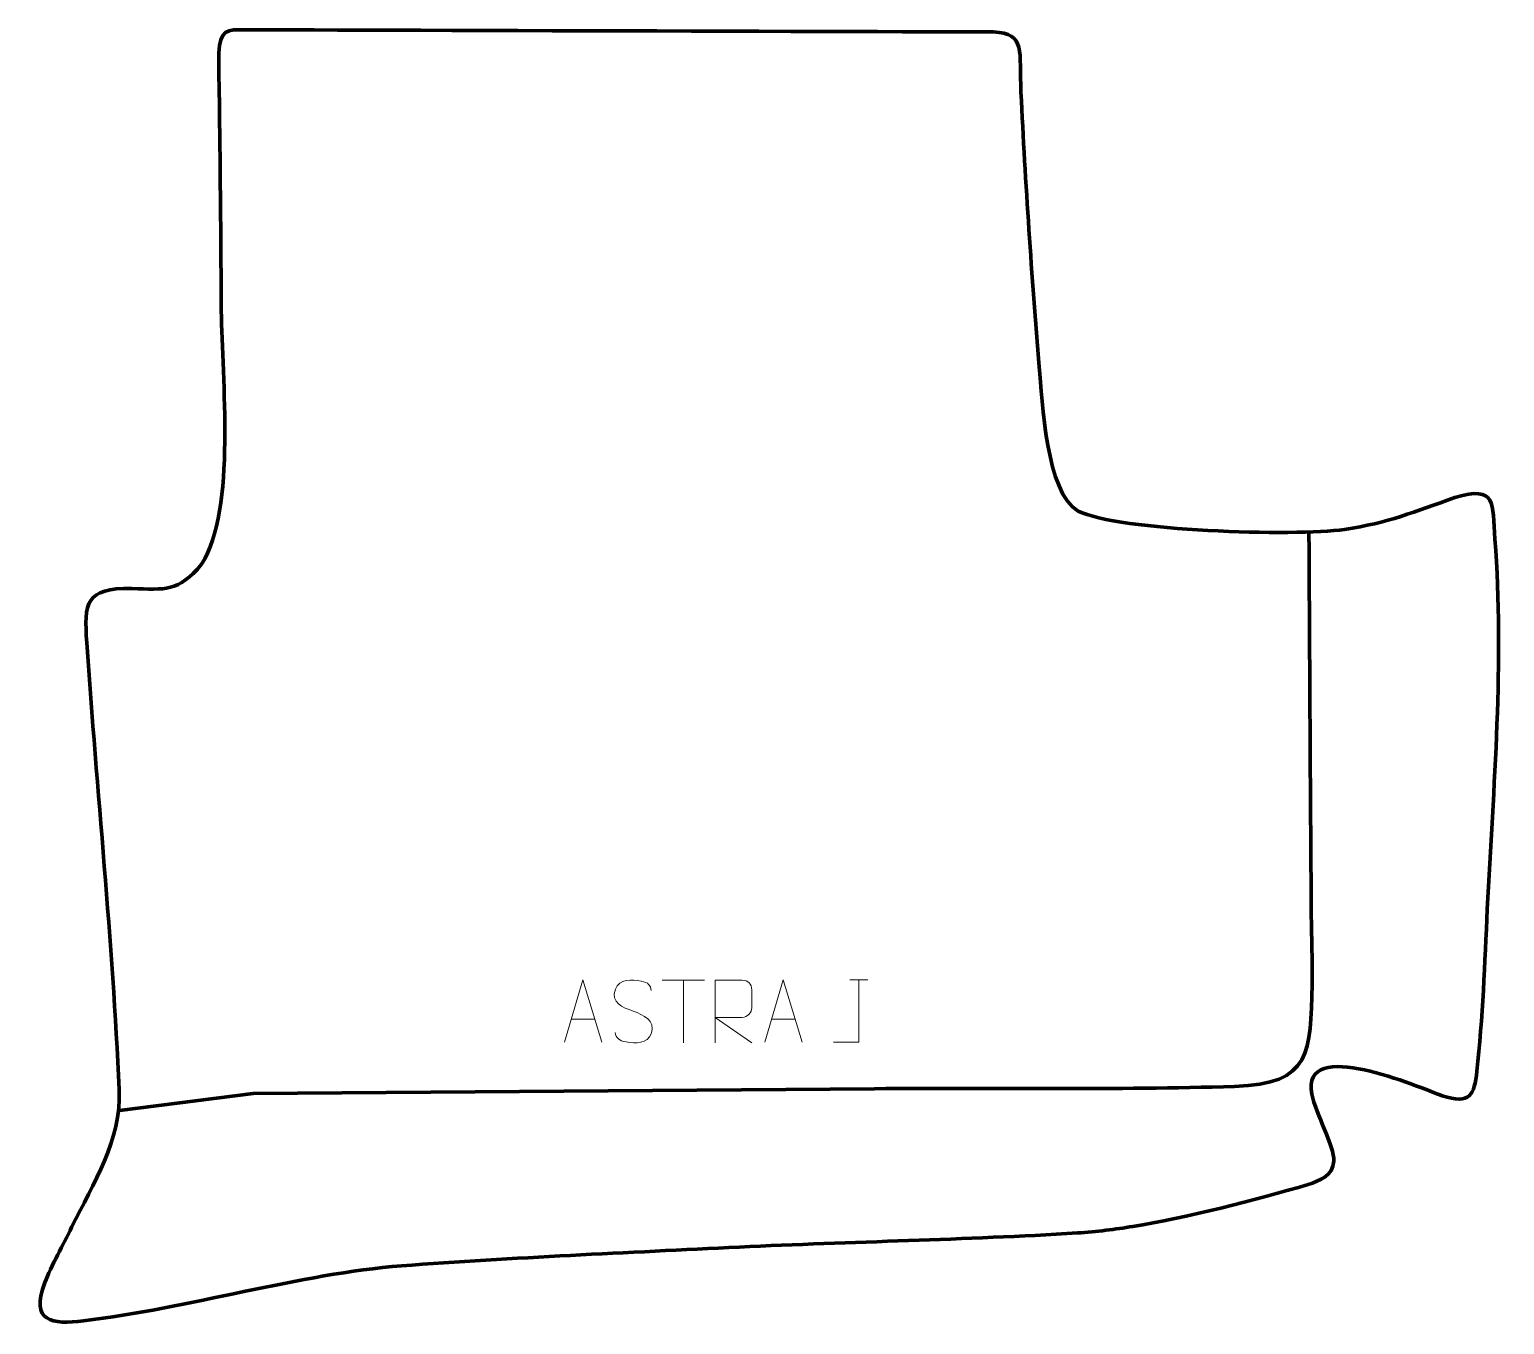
# Model space of a CAD drawing. Header units: millimetres. Extents: x -506 to 83, y 120 to 637.
import ezdxf

# ---------------------------------------------------------------- set-up
doc = ezdxf.new("R2010")
doc.units = ezdxf.units.MM
doc.header["$MEASUREMENT"] = 0
doc.layers.add('layer 2', color=7, linetype='Continuous')
doc.layers.add('layer 3', color=7, linetype='Continuous')

msp = doc.modelspace()

# ---------------------------------------------------------------- linework, layer by layer
at = {"layer": 'layer 2', "color": 142, "lineweight": 158}
msp.add_open_spline([(-469.8643, 205.3786), (-469.8643, 205.3786), (-416.4936, 212.2033), (-416.4936, 212.2033), (-416.4936, 212.2033), (-416.4936, 212.2033), (-168.4758, 214.1426), (-168.4758, 214.1426), (-168.4758, 214.1426), (-120.8109, 214.4387), (-72.2766, 213.616), (-24.7322, 215.0368), (-24.7322, 215.0368), (6.0417, 215.9564), (5.6519, 228.761), (6.1891, 255.7259), (6.1891, 255.7259), (6.367, 264.6543), (6.0485, 273.5962), (5.899, 282.5246), (5.899, 282.5246), (5.899, 282.5246), (5.8786, 284.0049), (5.8786, 284.0049), (5.8786, 284.0049), (5.5208, 334.3133), (5.2485, 384.6223), (4.9687, 434.9313), (4.9687, 434.9313), (4.9687, 434.9313), (4.9603, 436.4255), (4.9603, 436.4255)], degree=3, knots=[0, 0, 0, 0, 0.11111111, 0.11111111, 0.11111111, 0.11111111, 0.22222222, 0.22222222, 0.22222222, 0.22222222, 0.33333333, 0.33333333, 0.33333333, 0.33333333, 0.44444444, 0.44444444, 0.44444444, 0.44444444, 0.55555556, 0.55555556, 0.55555556, 0.55555556, 0.66666667, 0.66666667, 0.66666667, 0.66666667, 0.77777778, 0.77777778, 0.77777778, 0.77777778, 1, 1, 1, 1], dxfattribs=at)
at = {"layer": 'layer 3', "color": 242, "lineweight": 158}
msp.add_open_spline([(-121.0547, 636.0902), (-107.8561, 635.538), (-110.8063, 628.3253), (-110.0068, 612.0204), (-110.0068, 612.0204), (-108.2317, 575.8203), (-105.765, 538.4483), (-102.6802, 502.3417), (-102.6802, 502.3417), (-101.5943, 488.9831), (-99.8526, 451.6332), (-87.2295, 444.8011), (-87.2295, 444.8011), (-71.1976, 436.7929), (-0.4277, 434.5728), (19.1404, 437.462), (19.1404, 437.462), (36.4302, 440.0148), (47.1653, 444.5206), (63.2494, 450.1695), (63.2494, 450.1695), (80.1219, 455.2152), (78.0572, 447.9427), (79.1859, 433.614), (79.1859, 433.614), (83.0256, 384.8692), (78.5875, 334.5287), (76.1683, 285.7547), (76.1683, 285.7547), (75.1303, 264.7464), (74.3717, 241.9033), (72.0118, 221.1476), (72.0118, 221.1476), (70.9325, 211.6551), (69.4321, 207.6733), (58.09, 211.3151), (58.09, 211.3151), (49.1753, 214.5368), (1.613, 235.4565), (6.1356, 211.9345), (6.1356, 211.9345), (7.6739, 203.9339), (15.197, 191.1148), (14.8635, 185.1727), (14.8635, 185.1727), (14.5388, 179.3863), (9.349, 177.3837), (4.6147, 175.8793), (4.6147, 175.8793), (-15.4608, 169.8251), (-44.899, 162.4479), (-65.3463, 159.1218), (-65.3463, 159.1218), (-72.3429, 157.9836), (-79.6328, 157.0128), (-87.5023, 156.5258), (-87.5023, 156.5258), (-132.2768, 153.755), (-177.4822, 153.0793), (-222.4021, 150.8837), (-222.4021, 150.8837), (-267.2097, 148.6879), (-312.5628, 146.7603), (-357.2678, 143.3889), (-357.2678, 143.3889), (-397.5713, 140.3496), (-442.662, 126.3522), (-484.3027, 121.4271), (-484.3027, 121.4271), (-496.5729, 119.9758), (-505.8135, 120.8445), (-499.721, 136.7265), (-499.721, 136.7265), (-497.2157, 143.2573), (-492.2474, 152.1246), (-488.9804, 158.7965), (-488.9804, 158.7965), (-480.2533, 176.6193), (-469.1188, 193.2583), (-470.018, 213.8214), (-470.018, 213.8214), (-472.5929, 272.698), (-478.9415, 333.3747), (-482.9586, 392.2184), (-482.9586, 392.2184), (-484.0313, 407.9317), (-483.5432, 414.3145), (-465.0147, 413.8133), (-465.0147, 413.8133), (-451.5999, 413.4504), (-446.4312, 412.3954), (-437.1045, 423.5376), (-437.1045, 423.5376), (-423.1222, 445.5888), (-429.0367, 497.9353), (-429.2385, 524.7546), (-429.2385, 524.7546), (-429.4784, 557.9052), (-429.7098, 590.7997), (-430.2633, 623.9571), (-430.2633, 623.9571), (-430.4477, 635.0077), (-428.3779, 637.0704), (-422.2135, 636.9996), (-422.2135, 636.9996), (-416.049, 636.9288), (-121.0547, 636.0902), (-121.0547, 636.0902)], degree=3, knots=[0, 0, 0, 0, 0.03571429, 0.03571429, 0.03571429, 0.03571429, 0.07142857, 0.07142857, 0.07142857, 0.07142857, 0.10714286, 0.10714286, 0.10714286, 0.10714286, 0.14285714, 0.14285714, 0.14285714, 0.14285714, 0.17857143, 0.17857143, 0.17857143, 0.17857143, 0.21428571, 0.21428571, 0.21428571, 0.21428571, 0.25, 0.25, 0.25, 0.25, 0.28571429, 0.28571429, 0.28571429, 0.28571429, 0.32142857, 0.32142857, 0.32142857, 0.32142857, 0.35714286, 0.35714286, 0.35714286, 0.35714286, 0.39285714, 0.39285714, 0.39285714, 0.39285714, 0.42857143, 0.42857143, 0.42857143, 0.42857143, 0.46428571, 0.46428571, 0.46428571, 0.46428571, 0.5, 0.5, 0.5, 0.5, 0.53571429, 0.53571429, 0.53571429, 0.53571429, 0.57142857, 0.57142857, 0.57142857, 0.57142857, 0.60714286, 0.60714286, 0.60714286, 0.60714286, 0.64285714, 0.64285714, 0.64285714, 0.64285714, 0.67857143, 0.67857143, 0.67857143, 0.67857143, 0.71428571, 0.71428571, 0.71428571, 0.71428571, 0.75, 0.75, 0.75, 0.75, 0.78571429, 0.78571429, 0.78571429, 0.78571429, 0.82142857, 0.82142857, 0.82142857, 0.82142857, 0.85714286, 0.85714286, 0.85714286, 0.85714286, 0.89285714, 0.89285714, 0.89285714, 0.89285714, 0.92857143, 0.92857143, 0.92857143, 0.92857143, 1, 1, 1, 1], dxfattribs=at)
at = {"layer": 'layer 3', "color": 250, "lineweight": 9}
for points, knots in [([(-292.2535, 232.6591), (-292.2535, 232.6591), (-284.8825, 257.6126), (-284.8825, 257.6126), (-284.8825, 257.6126), (-284.8825, 257.6126), (-277.3126, 232.6591), (-277.3126, 232.6591)], [0, 0, 0, 0, 0.33333333, 0.33333333, 0.33333333, 0.33333333, 1, 1, 1, 1]), ([(-264.783, 245.1359), (-269.0313, 246.6063), (-273.9394, 248.4021), (-271.9343, 253.9224), (-271.9343, 253.9224), (-270.4308, 258.0623), (-265.2172, 257.6738), (-261.6136, 257.0727), (-261.6136, 257.0727), (-258.753, 256.5955), (-257.8883, 255.3823), (-257.5777, 253.2982)], [0, 0, 0, 0, 0.25, 0.25, 0.25, 0.25, 0.5, 0.5, 0.5, 0.5, 1, 1, 1, 1]), ([(-232.1204, 232.4853), (-232.1204, 232.4853), (-232.1204, 257.4388), (-232.1204, 257.4388), (-232.1204, 257.4388), (-228.5256, 257.4388), (-224.9301, 257.4388), (-221.3349, 257.4388), (-221.3349, 257.4388), (-219.0096, 257.4011), (-217.4523, 255.9111), (-217.4564, 253.5447), (-217.4564, 253.5447), (-217.4568, 251.5092), (-217.4568, 248.4498), (-217.4564, 246.4138), (-217.4564, 246.4138), (-217.4629, 244.5383), (-219.2752, 242.5965), (-221.2847, 242.5774), (-221.2847, 242.5774), (-221.2847, 242.5774), (-232.1204, 242.5774), (-232.1204, 242.5774), (-232.1204, 242.5774), (-232.1204, 242.5774), (-217.4657, 232.4853), (-217.4657, 232.4853)], [0, 0, 0, 0, 0.125, 0.125, 0.125, 0.125, 0.25, 0.25, 0.25, 0.25, 0.375, 0.375, 0.375, 0.375, 0.5, 0.5, 0.5, 0.5, 0.625, 0.625, 0.625, 0.625, 0.75, 0.75, 0.75, 0.75, 1, 1, 1, 1]), ([(-212.2535, 232.6591), (-212.2535, 232.6591), (-204.8825, 257.6126), (-204.8825, 257.6126), (-204.8825, 257.6126), (-204.8825, 257.6126), (-197.3126, 232.6591), (-197.3126, 232.6591)], [0, 0, 0, 0, 0.33333333, 0.33333333, 0.33333333, 0.33333333, 1, 1, 1, 1]), ([(-184.805, 232.659), (-184.805, 232.659), (-174.783, 232.659), (-174.783, 232.659), (-174.783, 232.659), (-174.783, 232.659), (-174.783, 257.6126), (-174.783, 257.6126)], [0, 0, 0, 0, 0.33333333, 0.33333333, 0.33333333, 0.33333333, 1, 1, 1, 1]), ([(-264.783, 245.1358), (-260.7644, 243.4891), (-255.7349, 241.6008), (-257.5689, 236.2405), (-257.5689, 236.2405), (-259.0287, 231.9741), (-263.9395, 232.2308), (-267.6656, 232.7855), (-267.6656, 232.7855), (-270.4156, 233.1953), (-271.6365, 234.4088), (-272.0145, 236.521)], [0, 0, 0, 0, 0.25, 0.25, 0.25, 0.25, 0.5, 0.5, 0.5, 0.5, 1, 1, 1, 1])]:
    msp.add_open_spline(points, degree=3, knots=knots, dxfattribs=at)
for points in [[(-253.282, 257.4153), (-253.282, 257.4153), (-236.2948, 257.4153), (-236.2948, 257.4153)], [(-244.7882, 232.4853), (-244.7882, 232.4853), (-244.7882, 257.4388), (-244.7882, 257.4388)], [(-178.3671, 257.6126), (-178.3671, 257.6126), (-171.1989, 257.6126), (-171.1989, 257.6126)], [(-289.5309, 241.9085), (-289.5309, 241.9085), (-280.0352, 241.9085), (-280.0352, 241.9085)], [(-209.5309, 241.9085), (-209.5309, 241.9085), (-200.0352, 241.9085), (-200.0352, 241.9085)]]:
    msp.add_open_spline(points, degree=3, dxfattribs=at)

doc.saveas('drawing.dxf')
